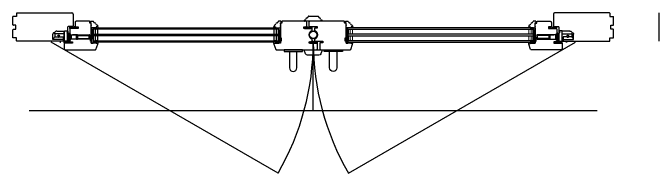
# Model space of a CAD drawing. Header units: millimetres. Extents: x 585 to 19233, y 2366 to 15159.
# Drawn here: x 9233 to 11008, y 8666 to 9106 of the extents above; entities that cross this region are included whole.
import ezdxf

# ---------------------------------------------------------------- set-up
doc = ezdxf.new("R2010")
doc.units = ezdxf.units.MM
doc.layers.add('AR windows', color=4, linetype='Continuous')

# ---------------------------------------------------------------- blocks, each defined once
blk = doc.blocks.new('vv')
at = {"color": 0, "linetype": 'Continuous'}
for p, q in [((-0.3, -0.105711), (-0.3, 0)), ((-0.3, 0), (8.500002, 0)), ((7.500002, 0), (7.500002, -0.131763)), ((8.500002, 0), (9.249992, -0.750002)), ((-31.683071, -8.860579), (-31.75, -9.675912)), ((-31.75, -23.508195), (-31.75, -9.675912)), ((-31.75, -15.146435), (-31.75, -14.999993)), ((-31.75, -15.146435), (-31.75, -14.999993)), ((-31.75, -15.499999), (-31.75, -15.146435)), ((-31.75, -15.499999), (-31.75, -15.146435)), ((-31.75, -16.584296), (-31.75, -15.499999)), ((-31.75, -23.799989), (-31.75, -16.584308)), ((-31.484088, -8.067071), (-31.683071, -8.860579)), ((-31.158369, -7.31662), (-31.484088, -8.067071)), ((-30.714646, -6.629344), (-31.158369, -7.31662)), ((-30.164777, -6.023615), (-30.714646, -6.629344)), ((-29.523501, -5.515664), (-30.164777, -6.023615)), ((-29.079548, -5.219691), (-29.523501, -5.515664)), ((-29.079548, -5.219691), (-27.834045, -4.389364)), ((-28.507853, -5.910298), (-29.079548, -5.219691)), ((-27.924822, -6.607107), (-28.507853, -5.910298)), ((-28.410887, -18.773152), (-27.254514, -17.397158)), ((-27.343365, -7.297568), (-27.924822, -6.607107)), ((-27.834045, -4.389364), (-26.684938, -3.623289)), ((-26.760806, -7.987219), (-27.343365, -7.297568)), ((-27.254514, -17.397158), (-26.760806, -16.81277)), ((-26.750002, -7.999996), (-26.760806, -7.987219)), ((-26.760806, -16.81277), (-26.750002, -16.799992)), ((-0.600006, -7.999996), (-26.750002, -7.999996)), ((-26.750002, -7.999996), (-26.750002, -16.799992)), ((-26.750002, -16.799992), (-17.986075, -16.799992)), ((-26.684938, -3.623289), (-25.652649, -2.935093)), ((-25.652649, -2.935093), (-24.75555, -2.337031)), ((-24.75555, -2.337031), (-24.009629, -1.839738)), ((-23.465464, -1.524496), (-24.009629, -1.839738)), ((-22.905252, -1.286816), (-23.465464, -1.524496)), ((-22.342398, -1.123914), (-22.905252, -1.286816)), ((-21.774567, -1.029068), (-22.342398, -1.123914)), ((-21.246923, -1.000012), (-21.774567, -1.029068)), ((-21.236119, -1), (-21.246923, -1.000012)), ((-21.236119, -1), (-20.03486, -1)), ((-20.053258, -1), (-19.09772, -1)), ((-20.03486, -1), (-19.22981, -1.029468)), ((-19.22981, -1.029468), (-18.303485, -1.095864)), ((-19.09772, -1), (-18.016354, -1)), ((-18.303485, -1.095864), (-17.334456, -1.161679)), ((-18.016354, -1), (-16.849795, -1)), ((-17.613387, -16.466667), (-17.986075, -16.799992)), ((-17.524245, -17.25246), (-17.986075, -16.799992)), ((-17.613387, -16.466667), (-17.297721, -16.763306)), ((-16.974739, -17.593015), (-17.524245, -17.25246)), ((-17.334456, -1.161679), (-16.29175, -1.203718)), ((-17.297721, -16.763306), (-16.771239, -17.081891)), ((-16.37182, -17.806157), (-16.974739, -17.593015)), ((-16.849795, -1), (-15.641887, -1)), ((-16.771239, -17.081891), (-16.190012, -17.260962)), ((-16.29175, -1.203718), (-15.261629, -1.204808)), ((-16.190012, -17.260962), (-15.750032, -17.299998)), ((-15.750032, -17.299998), (-15.310197, -17.260998)), ((-15.641887, -1), (-14.438048, -1)), ((-15.310197, -17.260998), (-14.728885, -17.081952)), ((-15.261629, -1.204808), (-14.21523, -1.164501)), ((-14.525397, -17.5931), (-15.127868, -17.806047)), ((-14.728885, -17.081952), (-14.202355, -16.763354)), ((-13.975794, -17.252435), (-14.525397, -17.5931)), ((-14.438048, -1), (-13.283528, -1)), ((-14.21523, -1.164501), (-13.258505, -1.100503)), ((-14.202355, -16.763354), (-13.886616, -16.466667)), ((-13.513928, -16.799992), (-13.975794, -17.252435)), ((-13.513928, -16.799992), (-13.886616, -16.466667)), ((-13.513928, -16.799992), (-3.299999, -16.799992)), ((-13.283528, -1), (-12.221723, -1)), ((-13.258505, -1.100503), (-12.343711, -1.034106)), ((-12.343711, -1.034106), (-11.465143, -1)), ((-12.221723, -1), (-11.29254, -1)), ((-11.465143, -1), (-0.600006, -1)), ((-11.465143, -1), (-10.632757, -1)), ((-11.29254, -1), (-10.53091, -1)), ((-10.632757, -1), (-10.012277, -1)), ((-10.53091, -1), (-9.965477, -1)), ((-10.012277, -1), (-9.629403, -1)), ((-9.965477, -1), (-9.617473, -1)), ((-9.629403, -1), (-9.500002, -1)), ((-9.617473, -1), (-9.500002, -1)), ((-3.299999, -16.799992), (-3.299999, -26.299994)), ((-0.600006, -1.10634), (-0.600006, -1)), ((-0.600006, -1.422152), (-0.600006, -1.10634)), ((-0.600006, -1.937818), (-0.600006, -1.422152)), ((-0.600006, -2.637679), (-0.600006, -1.937818)), ((-0.600006, -3.500477), (-0.600006, -2.637679)), ((-0.600006, -4.499992), (-0.600006, -3.500477)), ((-0.600006, -5.605848), (-0.600006, -4.499992)), ((-0.600006, -6.784458), (-0.600006, -5.605848)), ((-0.600006, -7.999996), (-0.600006, -6.784458)), ((-0.600006, -26.449996), (-0.600006, -7.999996)), ((-0.600006, -7.999996), (-0.38787, -7.999996)), ((-0.38787, -7.999996), (-0.3, -7.999996)), ((-0.3, -0.421341), (-0.3, -0.105711)), ((-0.3, -0.942264), (-0.3, -0.421341)), ((-0.3, -1.660885), (-0.3, -0.942264)), ((-0.3, -2.566728), (-0.3, -1.660885)), ((-0.3, -3.646592), (-0.3, -2.566728)), ((-0.3, -4.884719), (-0.3, -3.646592)), ((-0.3, -6.263051), (-0.3, -4.884719)), ((-0.3, -7.761506), (-0.3, -6.263051)), ((-0.3, -9.358223), (-0.3, -7.761506)), ((-0.3, -11.029923), (-0.3, -9.358223)), ((-0.3, -12.752214), (-0.3, -11.029923)), ((-0.3, -14.499999), (-0.3, -12.752214)), ((-0.3, -16.247773), (-0.3, -14.499999)), ((-0.3, -17.970076), (-0.3, -16.247773)), ((7.500002, -0.131763), (7.500002, -0.52469)), ((7.500002, -0.52469), (7.500002, -1.17161)), ((7.500002, -1.17161), (7.500002, -2.060776)), ((7.500002, -2.060776), (7.500002, -3.176042)), ((7.500002, -3.176042), (7.500002, -4.49711)), ((7.500002, -4.49711), (7.500002, -5.999997)), ((7.500511, -6.02261), (7.500002, -5.999997)), ((7.538614, -6.19267), (7.500511, -6.02261)), ((7.619992, -6.324953), (7.538614, -6.19267)), ((7.726781, -6.418746), (7.619992, -6.324953)), ((7.854971, -6.478505), (7.726781, -6.418746)), ((7.999996, -6.499991), (7.854971, -6.478505)), ((7.999996, -6.499991), (8.416673, -6.499991)), ((8.436936, -6.544041), (8.416673, -6.499991)), ((8.416673, -6.499991), (8.500002, -6.499991)), ((8.500002, -6.833219), (8.436936, -6.544041)), ((8.500002, -6.499991), (8.781307, -6.781309)), ((8.500002, -8.429718), (8.500002, -6.833219)), ((8.781307, -7.121477), (8.500002, -6.833219)), ((8.500002, -10.121185), (8.500002, -8.429718)), ((8.500002, -11.881179), (8.500002, -10.121185)), ((8.500002, -13.682147), (8.500002, -11.881179)), ((8.500002, -15.495917), (8.500002, -13.682147)), ((8.500002, -17.2941), (8.500002, -15.495917)), ((8.500002, -19.048571), (8.500002, -17.2941)), ((8.781307, -6.781309), (9.249992, -7.249994)), ((9.249992, -7.602383), (8.781307, -7.121477)), ((9.249992, -0.750002), (9.249992, -7.28685)), ((9.249992, -7.28685), (9.249992, -7.401729)), ((9.249992, -7.401729), (9.249992, -7.567416)), ((9.249992, -7.567416), (9.249992, -7.602383)), ((9.249992, -7.602383), (9.249992, -9.117806)), ((9.249992, -9.117806), (9.249992, -10.714971)), ((9.249992, -10.714971), (9.249992, -12.369606)), ((9.249992, -12.369606), (9.249992, -14.056591)), ((9.249992, -13.883346), (9.395102, -13.969932)), ((9.249992, -13.940683), (9.360523, -13.984939)), ((9.249992, -14.056591), (9.249992, -15.750323)), ((9.249992, -15.750323), (9.249992, -17.425063)), ((9.249992, -17.425063), (9.249992, -19.055378)), ((9.47814, -13.999994), (9.250004, -14.142705)), ((9.250016, -8.999996), (9.631025, -8.999996)), ((9.250016, -13.5), (9.631025, -13.5)), ((12.000163, -15.499999), (9.25021, -15.499999)), ((9.360523, -13.984939), (9.47814, -13.999994)), ((9.395102, -13.969932), (9.560051, -13.999994)), ((9.47814, -13.999994), (12.000054, -13.999994)), ((9.631025, -8.999996), (9.758573, -8.999996)), ((9.631025, -13.5), (9.758573, -13.5)), ((9.758573, -8.999996), (9.758573, -13.5)), ((11.999994, -12.999994), (11.799994, -12.999994)), ((11.799994, -12.999994), (11.799994, -13.115515)), ((11.799994, -13.115515), (11.799994, -13.455417)), ((11.799994, -13.455417), (11.799994, -14.000066)), ((11.999994, -7.087867), (11.999994, -6.999997)), ((11.999994, -6.999997), (14.499999, -6.999997)), ((11.999994, -7.299991), (11.999994, -7.087867)), ((14.499999, -7.299991), (11.999994, -7.299991)), ((11.999994, -26.699993), (11.999994, -7.299991)), ((13.499999, -6.999997), (13.646441, -6.999997)), ((13.499999, -6.999997), (13.646441, -6.999997)), ((13.646441, -6.999997), (13.999993, -6.999997)), ((13.646441, -6.999997), (13.999993, -6.999997)), ((13.999993, -6.999997), (14.353557, -6.999997)), ((13.999993, -6.999997), (14.353557, -6.999997)), ((14.353557, -6.999997), (14.499999, -6.999997)), ((14.353557, -6.999997), (14.499999, -6.999997)), ((14.499999, -6.999997), (14.499999, -7.087867)), ((14.499999, -7.087867), (14.499999, -7.299991)), ((14.499999, -26.699993), (14.499999, -7.299991)), ((16.499998, -10.149998), (14.499999, -10.149998)), ((16.499998, -10.149998), (17.800003, -10.149998)), ((16.499998, -10.237856), (16.499998, -10.149998)), ((16.499998, -10.449992), (16.499998, -10.237856)), ((16.499998, -10.449992), (16.499998, -23.549992)), ((17.800003, -10.449992), (16.499998, -10.449992)), ((17.578045, -10.149998), (17.499997, -10.149998)), ((17.800003, -10.149998), (17.578045, -10.149998)), ((17.800003, -10.149998), (17.800003, -10.499989)), ((17.800003, -10.149998), (17.800003, -10.237856)), ((17.800003, -10.237856), (17.800003, -10.449992)), ((17.800003, -10.449992), (17.800003, -23.549992)), ((18.000027, -10.899989), (18.566938, -10.899989)), ((18.299997, -10.999995), (22.499995, -10.999995)), ((18.299997, -10.999995), (18.299997, -11.102157)), ((18.299997, -11.102157), (18.299997, -11.405166)), ((18.299997, -11.405166), (18.299997, -11.898693)), ((18.299997, -11.898693), (18.299997, -12.565936)), ((18.299997, -12.565936), (18.299997, -13.384188)), ((18.299997, -13.384188), (18.299997, -14.325567)), ((18.299997, -14.325567), (18.299997, -15.358014)), ((18.299997, -15.358014), (18.299997, -16.44638)), ((18.299997, -16.44638), (18.299997, -17.553604)), ((18.299997, -17.553604), (18.299997, -18.64197)), ((18.566938, -10.899989), (19.365738, -10.899989)), ((19.365738, -10.899989), (20.351059, -10.899989)), ((20.351059, -10.899989), (21.46693, -10.899989)), ((21.46693, -10.899989), (22.649998, -10.899989)), ((33.065072, -10.999995), (22.499995, -10.999995)), ((22.649998, -10.899989), (33.088253, -10.899989)), ((22.649998, -10.899989), (22.649998, -10.999995)), ((32.999996, -11.126029), (33.00392, -11.071308)), ((32.999996, -11.474554), (32.999996, -11.126029)), ((32.999996, -11.126029), (33.574028, -11.237808)), ((32.999996, -12.03266), (32.999996, -11.474554)), ((32.999996, -12.779174), (32.999996, -12.03266)), ((32.999996, -13.685793), (32.999996, -12.779174)), ((32.999996, -14.718118), (32.999996, -13.685793)), ((32.999996, -15.837006), (32.999996, -14.718118)), ((32.999996, -16.999992), (32.999996, -15.837006)), ((32.999996, -18.16299), (32.999996, -16.999992)), ((33.00392, -11.071308), (33.015862, -11.031921)), ((33.015862, -11.031921), (33.036222, -11.007989)), ((33.036222, -11.007989), (33.065072, -10.999995)), ((33.065072, -10.999995), (33.569716, -11.085976)), ((33.447994, -10.942501), (33.088253, -10.899989)), ((33.088253, -10.899989), (33.37622, -10.899989)), ((33.37622, -10.899989), (33.85537, -10.899989)), ((33.918859, -11.142465), (33.447994, -10.942501)), ((33.569716, -11.085976), (34.01746, -11.334119)), ((33.574028, -11.237808), (34.060662, -11.556138)), ((33.85537, -10.899989), (34.510744, -10.899989)), ((34.291426, -11.47797), (33.918859, -11.142465)), ((34.01746, -11.334119), (34.357592, -11.716678)), ((34.060662, -11.556138), (34.385812, -12.032551)), ((34.531576, -11.911398), (34.291426, -11.47797)), ((34.357592, -11.716678), (34.550119, -12.188827)), ((34.385812, -12.032551), (34.500001, -12.59452)), ((34.505403, -12.542246), (34.500001, -12.59452)), ((34.500001, -12.59452), (34.500001, -12.915115)), ((34.500001, -12.915115), (34.500001, -13.446369)), ((34.500001, -13.446369), (34.500001, -14.160873)), ((34.500001, -14.160873), (34.500001, -15.021782)), ((34.500001, -15.021782), (34.500001, -15.984708)), ((34.500001, -15.984708), (34.500001, -16.999992)), ((34.500001, -16.999992), (34.500001, -18.015276)), ((34.521741, -12.510816), (34.505403, -12.542246)), ((34.510744, -10.899989), (35.321874, -10.899989)), ((34.548302, -12.500025), (34.521741, -12.510816)), ((34.61528, -12.399994), (34.531576, -11.911398)), ((34.584904, -12.508418), (34.548302, -12.500025)), ((34.550119, -12.188827), (34.584904, -12.508418)), ((34.584807, -12.9), (34.61528, -12.9)), ((34.584904, -12.508418), (34.584904, -12.9)), ((34.584904, -12.9), (34.922238, -12.9)), ((34.964229, -12.399994), (34.61528, -12.399994)), ((34.61528, -12.399994), (34.61528, -12.9)), ((34.964229, -12.9), (34.61528, -12.9)), ((34.922238, -12.9), (35.499371, -12.9)), ((35.530183, -12.399994), (34.964229, -12.399994)), ((35.530183, -12.9), (34.964229, -12.9)), ((35.321874, -10.899989), (63.506648, -10.899989)), ((35.690856, -11.014178), (35.321874, -10.899989)), ((35.499371, -12.9), (36.28606, -12.9)), ((36.28606, -12.399994), (35.530183, -12.399994)), ((36.28606, -12.9), (35.530183, -12.9)), ((36.003664, -11.33934), (35.690856, -11.014178)), ((36.212663, -11.825974), (36.003664, -11.33934)), ((36.28606, -12.399994), (36.212663, -11.825974)), ((36.28606, -12.399994), (36.28606, -12.9)), ((67.713937, -12.399994), (36.28606, -12.399994)), ((36.28606, -12.9), (36.28606, -21.499996)), ((36.28606, -12.9), (67.713937, -12.9)), ((36.28606, -12.9), (67.713937, -12.9)), ((58.999995, -10.899989), (59.222341, -10.899989)), ((59.222341, -10.899989), (59.849943, -10.899989)), ((59.999994, -10.899989), (60.222401, -10.899989)), ((60.222401, -10.899989), (60.850003, -10.899989)), ((63.506648, -10.899989), (63.666171, -10.900195)), ((63.666171, -10.900195), (63.81965, -10.900788)), ((63.81965, -10.900788), (63.966261, -10.901782)), ((63.966261, -10.901782), (64.105219, -10.903162)), ((64.105219, -10.903162), (64.195632, -10.903114)), ((64.195632, -10.903114), (64.360399, -10.901794)), ((64.360399, -10.901794), (64.502772, -10.900449)), ((64.502772, -10.900449), (64.578809, -10.899989)), ((64.578809, -10.899989), (66.749752, -10.899989)), ((64.581425, -10.899989), (64.893058, -10.899989)), ((64.893058, -10.899989), (64.999992, -10.899989)), ((66.749752, -10.899989), (67.424202, -10.899989)), ((67.118722, -11.014178), (66.749752, -10.899989)), ((67.431542, -11.33934), (67.118722, -11.014178)), ((67.424202, -10.899989), (67.852955, -10.899989)), ((67.640541, -11.825974), (67.431542, -11.33934)), ((67.713937, -12.399994), (67.640541, -11.825974)), ((67.713937, -12.9), (67.713937, -12.399994)), ((68.466774, -12.399994), (67.713937, -12.399994)), ((67.713937, -21.499996), (67.713937, -12.9)), ((67.713937, -12.9), (68.466774, -12.9)), ((68.466774, -12.9), (67.713937, -12.9)), ((67.852955, -10.899989), (67.999991, -10.899989)), ((69.031541, -12.399994), (68.466774, -12.399994)), ((68.466774, -12.9), (69.031541, -12.9)), ((69.031541, -12.9), (68.466774, -12.9)), ((69.381471, -12.399994), (69.031541, -12.399994)), ((69.031541, -12.9), (69.381471, -12.9)), ((69.381471, -12.9), (69.031541, -12.9)), ((69.499996, -12.399994), (69.381471, -12.399994)), ((69.381471, -12.9), (69.499996, -12.9)), ((69.499996, -12.9), (69.381471, -12.9)), ((69.499996, -12.399994), (69.499996, -12.9)), ((69.499996, -12.9), (69.499996, -21.499996)), ((-31.75, -23.508195), (-31.686305, -23.218375)), ((-31.75, -23.726665), (-31.75, -23.508195)), ((-31.75, -23.799989), (-31.75, -23.726665)), ((-19.350006, -23.799989), (-31.75, -23.799989)), ((-31.686305, -23.218375), (-31.509813, -22.844112)), ((-31.509813, -22.844112), (-31.24286, -22.404374)), ((-31.24286, -22.404374), (-30.903988, -21.911175)), ((-30.903988, -21.911175), (-30.254427, -21.044234)), ((-30.254427, -21.044234), (-29.510493, -20.108269)), ((-29.510493, -20.108269), (-28.410887, -18.773152)), ((-19.337664, -23.79816), (-19.350006, -23.799819)), ((-19.273521, -23.792867), (-19.337664, -23.79816)), ((-19.161779, -23.786097), (-19.273521, -23.792867)), ((-19.015203, -23.780513), (-19.161779, -23.786097)), ((-18.85, -23.778357), (-19.015203, -23.780513)), ((-12.650003, -23.778357), (-18.85, -23.778357)), ((-15.750032, -17.876913), (-16.37182, -17.806157)), ((-15.127868, -17.806047), (-15.750032, -17.876913)), ((-12.749997, -30.999997), (-10.749998, -30.999997)), ((-12.539896, -23.779314), (-12.650003, -23.778357)), ((-12.384515, -23.783953), (-12.539896, -23.779314)), ((-12.259245, -23.790626), (-12.384515, -23.783953)), ((-12.178121, -23.796682), (-12.259245, -23.790626)), ((-12.149997, -23.799819), (-12.178121, -23.796682)), ((-3.299999, -23.799989), (-12.149997, -23.799989)), ((-11.749998, -29.999998), (-11.749998, -31.999997)), ((-3.299999, -26.299994), (-1.050003, -26.299994)), ((-0.4891, -26.552122), (-0.600006, -26.449996)), ((-0.376667, -26.719675), (-0.4891, -26.552122)), ((-0.303731, -26.975352), (-0.376667, -26.719675)), ((-0.300012, -27.04537), (-0.303731, -26.975352)), ((-0.3, -27.049996), (-0.300012, -27.04537)), ((-0.3, -19.641764), (-0.3, -17.970076)), ((-0.3, -21.238481), (-0.3, -19.641764)), ((-0.3, -22.736936), (-0.3, -21.238481)), ((-0.3, -24.115267), (-0.3, -22.736936)), ((-0.3, -25.353394), (-0.3, -24.115267)), ((-0.3, -26.433258), (-0.3, -25.353394)), ((-0.3, -27.339102), (-0.3, -26.433258)), ((-0.3, -28.057735), (-0.3, -27.339102)), ((-0.3, -28.578646), (-0.3, -28.057735)), ((-0.3, -28.894276), (-0.3, -28.578646)), ((-0.3, -28.999998), (-0.3, -28.894276)), ((8.500002, -28.999998), (-0.3, -28.999998)), ((8.500002, -20.731862), (8.500002, -19.048571)), ((8.500002, -22.31763), (8.500002, -20.731862)), ((8.500002, -23.781082), (8.500002, -22.31763)), ((8.500002, -25.099304), (8.500002, -23.781082)), ((8.500002, -26.25168), (8.500002, -25.099304)), ((8.500002, -27.220165), (8.500002, -26.25168)), ((8.500002, -27.989619), (8.500002, -27.220165)), ((8.500002, -28.547991), (8.500002, -27.989619)), ((8.500002, -28.999998), (9.249992, -28.249996)), ((8.500002, -28.886548), (8.500002, -28.547991)), ((8.500002, -28.999998), (8.500002, -28.886548)), ((9.277813, -20.952779), (9.249265, -20.943017)), ((9.500001, -26), (9.24998, -26)), ((9.249992, -19.055378), (9.249992, -20.616511)), ((9.249992, -20.616511), (9.249992, -22.084759)), ((9.310199, -21.220325), (9.249992, -21.169226)), ((9.249992, -22.084759), (9.249992, -23.437826)), ((9.249992, -23.437826), (9.249992, -24.655157)), ((9.249992, -24.655157), (9.249992, -25.718258)), ((9.249992, -24.904633), (9.328561, -24.904984)), ((9.249992, -25.718258), (9.249992, -26.611009)), ((9.249992, -26.611009), (9.249992, -27.31982)), ((9.249992, -27.31982), (9.249992, -27.833948)), ((9.249992, -27.833948), (9.249992, -28.145593)), ((9.249992, -28.145593), (9.249992, -28.249996)), ((9.250004, -18.499997), (12.000103, -18.499997)), ((10.259197, -19.999991), (9.250004, -19.999991)), ((12.00003, -19.999991), (9.25015, -19.999991)), ((9.362679, -20.976808), (9.277813, -20.952779)), ((9.320809, -23.213203), (9.310199, -21.220325)), ((9.455878, -21.333921), (9.310199, -21.220325)), ((9.328561, -24.904984), (9.320809, -23.213203)), ((9.328561, -24.904984), (9.331358, -24.910737)), ((9.328561, -24.904984), (9.333987, -24.907976)), ((9.331358, -24.910737), (9.331697, -24.911428)), ((9.331697, -24.911428), (9.33458, -24.917362)), ((9.333987, -24.907976), (9.334641, -24.908339)), ((9.33458, -24.917362), (9.339558, -24.927694)), ((9.334641, -24.908339), (9.340163, -24.911391)), ((9.339558, -24.927694), (9.348617, -24.946673)), ((9.340163, -24.911391), (9.349841, -24.916757)), ((9.348617, -24.946673), (9.364932, -24.981651)), ((9.349841, -24.916757), (9.367512, -24.92664)), ((9.44929, -20.991064), (9.362679, -20.976808)), ((9.364932, -24.981651), (9.394024, -25.04657)), ((9.367512, -24.92664), (9.399741, -24.944916)), ((9.394024, -25.04657), (9.397149, -25.05374)), ((9.397149, -25.05374), (9.450295, -25.183722)), ((9.399741, -24.944916), (9.458301, -24.979035)), ((9.417727, -21.026224), (9.408219, -21.059313)), ((9.408219, -21.059313), (9.412313, -21.082446)), ((9.412313, -21.082446), (9.433581, -21.138124)), ((9.484862, -20.999675), (9.417727, -21.026224)), ((9.433581, -21.138124), (9.479811, -21.227798)), ((9.48227, -20.993135), (9.44929, -20.991064)), ((9.450295, -25.183722), (9.539679, -25.457845)), ((9.602442, -21.438214), (9.455878, -21.333921)), ((9.458301, -24.979035), (9.463787, -24.982305)), ((9.463787, -24.982305), (9.57496, -25.050906)), ((9.479811, -21.227798), (9.488204, -21.242853)), ((9.515456, -20.993474), (9.48227, -20.993135)), ((9.515201, -21.000438), (9.484862, -20.999675)), ((9.488204, -21.242853), (9.558028, -21.362395)), ((9.500001, -26), (9.557253, -25.938073)), ((9.527289, -21.000741), (9.515201, -21.000438)), ((9.539679, -25.457845), (9.587096, -25.736886)), ((9.557253, -25.938073), (9.568432, -25.910228)), ((9.558028, -21.362395), (9.606111, -21.440721)), ((9.587096, -25.736886), (9.568432, -25.910228)), ((9.568432, -25.910228), (9.876965, -25.756943)), ((9.57496, -25.050906), (9.785691, -25.199043)), ((9.606111, -21.440721), (9.602442, -21.438214)), ((9.607468, -21.440794), (9.606111, -21.440721)), ((9.834804, -21.458901), (9.607468, -21.440794)), ((9.785691, -25.199043), (9.950821, -25.353782)), ((9.969728, -21.481732), (9.834804, -21.458901)), ((9.876965, -25.756943), (9.999995, -25.455108)), ((9.950821, -25.353782), (9.999995, -25.455108)), ((9.999995, -21.499996), (9.969728, -21.481732)), ((9.999995, -21.499996), (9.999995, -23.331764)), ((9.999995, -23.331764), (9.999995, -25.455108)), ((9.999995, -25.455108), (9.999995, -25.469037)), ((9.999995, -25.469037), (9.999995, -25.499994)), ((11.083444, -19.999991), (10.259197, -19.999991)), ((11.675098, -19.999991), (11.083444, -19.999991)), ((11.999994, -19.999991), (11.675098, -19.999991)), ((11.799994, -19.999918), (11.799994, -20.544567)), ((11.799994, -20.544567), (11.799994, -20.884469)), ((11.799994, -20.884469), (11.799994, -20.99999)), ((11.799994, -20.99999), (11.999994, -20.99999)), ((11.999994, -26.699993), (14.499999, -26.699993)), ((11.999994, -26.912129), (11.999994, -26.699993)), ((11.999994, -26.999999), (11.999994, -26.912129)), ((14.499999, -26.999999), (11.999994, -26.999999)), ((16.499998, -23.849998), (14.499999, -23.849998)), ((14.499999, -26.699993), (14.499999, -26.912129)), ((14.499999, -26.912129), (14.499999, -26.999999)), ((16.499998, -23.549992), (17.800003, -23.549992)), ((16.499998, -23.762128), (16.499998, -23.549992)), ((16.499998, -23.849998), (16.499998, -23.762128)), ((17.800003, -23.849998), (16.499998, -23.849998)), ((17.800003, -23.549992), (17.800003, -23.762128)), ((17.800003, -23.762128), (17.800003, -23.849998)), ((18.299997, -18.64197), (18.299997, -19.674429)), ((18.299997, -19.674429), (18.299997, -20.615808)), ((18.299997, -20.615808), (18.299997, -21.434048)), ((18.299997, -21.434048), (18.299997, -22.101292)), ((18.299997, -22.101292), (18.299997, -22.59483)), ((18.299997, -22.59483), (18.299997, -22.897827)), ((18.299997, -22.897827), (18.299997, -22.999989)), ((33.065072, -22.999989), (18.299997, -22.999989)), ((32.999996, -19.281866), (32.999996, -18.16299)), ((32.999996, -20.314191), (32.999996, -19.281866)), ((32.999996, -21.22081), (32.999996, -20.314191)), ((32.999996, -21.967337), (32.999996, -21.22081)), ((32.999996, -22.525442), (32.999996, -21.967337)), ((32.999996, -22.873955), (32.999996, -22.525442)), ((32.999996, -22.873955), (33.574028, -22.762177)), ((33.004053, -22.929475), (32.999996, -22.873955)), ((33.016298, -22.968911), (33.004053, -22.929475)), ((33.036633, -22.992262), (33.016298, -22.968911)), ((33.065072, -22.999989), (33.036633, -22.992262)), ((33.065072, -22.999989), (33.633351, -22.885812)), ((33.338989, -22.999989), (33.065072, -22.999989)), ((33.818126, -22.999989), (33.338989, -22.999989)), ((33.574028, -22.762177), (34.060662, -22.443846)), ((33.633351, -22.885812), (34.115116, -22.560651)), ((34.486509, -22.999989), (33.818126, -22.999989)), ((34.060662, -22.443846), (34.385812, -21.967433)), ((34.115116, -22.560651), (34.43702, -22.074016)), ((34.385812, -21.967433), (34.500001, -21.405464)), ((34.43702, -22.074016), (34.550058, -21.499996)), ((35.321874, -22.999989), (34.486509, -22.999989)), ((34.500001, -18.015276), (34.500001, -18.978202)), ((34.500001, -18.978202), (34.500001, -19.839123)), ((34.500001, -19.839123), (34.500001, -20.553627)), ((34.500001, -20.553627), (34.500001, -21.084869)), ((34.500001, -21.084869), (34.500001, -21.405464)), ((34.500001, -21.405464), (34.512028, -21.475712)), ((34.512028, -21.475712), (34.550058, -21.499996)), ((34.550058, -21.499996), (34.866585, -21.499996)), ((34.866585, -21.499996), (35.456871, -21.499996)), ((35.321874, -22.999989), (35.690856, -22.885812)), ((66.749752, -22.999989), (35.321874, -22.999989)), ((35.456871, -21.499996), (36.28606, -21.499996)), ((35.690856, -22.885812), (36.003664, -22.560651)), ((36.003664, -22.560651), (36.212663, -22.074016)), ((36.212663, -22.074016), (36.28606, -21.499996)), ((36.28606, -21.499996), (67.713937, -21.499996)), ((66.749752, -22.999989), (67.118722, -22.885812)), ((67.424202, -22.999989), (66.749752, -22.999989)), ((67.118722, -22.885812), (67.431542, -22.560651)), ((67.852955, -22.999989), (67.424202, -22.999989)), ((67.431542, -22.560651), (67.640541, -22.074016)), ((67.640541, -22.074016), (67.713937, -21.499996)), ((67.713937, -21.499996), (68.466774, -21.499996)), ((67.999991, -22.999989), (67.852955, -22.999989)), ((68.466774, -21.499996), (69.031541, -21.499996)), ((69.031541, -21.499996), (69.381471, -21.499996)), ((69.381471, -21.499996), (69.499996, -21.499996))]:
    blk.add_line(p, q, dxfattribs=at)
for centre, radius, start, end in [((-15.749996, -14.799993), 3, 318.189686001, 221.810313999), ((-15.749996, -14.799993), 2.5, 318.189682, 221.810318), ((-11.749998, -30.999997), 18.9, 100.118145002, 107.617740001), ((-0.600006, -0.699994), 0.3, 270, 0), ((10.258579, -13.5), 0.5, 180, 270), ((18.299997, -10.499989), 0.5, 180, 270), ((67.999991, -12.399994), 1.5, 0, 90), ((-1.050003, -27.049996), 0.75, 53.130101005, 90), ((-1.050003, -27.049996), 0.75, 47.483437995, 53.129531001), ((9.500001, -25.499994), 0.5, 270, 0), ((9.500001, -21.499996), 0.5, 0, 86.870774), ((18.299997, -23.499995), 0.5, 90, 180), ((67.999991, -21.499996), 1.5, 270, 0)]:
    blk.add_arc(centre, radius, start, end, dxfattribs=at)
blk = doc.blocks.new('DE1700(1500)x78 Doleta Exclusive')
at = {"color": 3}
for p, q in [((-815, 77), (-815, 68)), ((-814, 78), (-663, 78)), ((-660, 75), (-660, 42)), ((660, 75), (660, 42)), ((814, 78), (663, 78)), ((815, 77), (815, 68)), ((-815, 68), (-825, 68)), ((-825, 45.5), (-825, 68)), ((-612, 50.5), (-612, 54)), ((-611, 55), (-604.5, 55)), ((-603.5, 54), (-603.5, 54)), ((-96.5, 54), (-96.5, 54)), ((-89, 55), (-95.5, 55)), ((-88, 50.5), (-88, 54)), ((-25, 56.3), (-24.6, 57.2)), ((24.2, 55), (-24.3, 55)), ((-14.2, 68.2), (-14.2, 67.2)), ((-13.2, 69.2), (13.2, 69.2)), ((14.2, 68.2), (14.2, 67.2)), ((24.6, 57.2), (24.9, 56.3)), ((24.9, 56.3), (24.6, 57.2)), ((88, 50.5), (88, 54)), ((89, 55), (95.5, 55)), ((96.5, 54), (96.5, 54)), ((603.5, 54), (603.5, 54)), ((611, 55), (604.5, 55)), ((612, 50.5), (612, 54)), ((815, 68), (825, 68)), ((825, 45.5), (825, 68)), ((-817, 44), (-823.5, 44)), ((-817, 33), (-817, 44)), ((-675, 39), (-675, 3)), ((-661.5, 40.5), (-673.5, 40.5)), ((-610, 50.5), (-612, 50.5)), ((-610, 48), (-610, 50.5)), ((-609.9, 47.9), (-610, 48)), ((-610, 37.5), (-610, 41)), ((-596.2, 37.5), (-610, 37.5)), ((-592.9, 40.4), (-596.2, 39.5)), ((-596.2, 39.5), (-596.2, 37.5)), ((-596.2, 37.5), (-596.2, 37.5)), ((-593.1, 44), (-592.3, 41.7)), ((-106.9, 44), (-107.7, 41.7)), ((-107.1, 40.4), (-103.8, 39.5)), ((-103.8, 39.5), (-103.8, 37.5)), ((-103.8, 37.5), (-90, 37.5)), ((-103.8, 37.5), (-103.8, 37.5)), ((-90.1, 47.9), (-90, 48)), ((-90, 48), (-90, 50.5)), ((-90, 50.5), (-88, 50.5)), ((-90, 37.5), (-90, 41)), ((90, 50.5), (88, 50.5)), ((90, 48), (90, 50.5)), ((90.1, 47.9), (90, 48)), ((90, 37.5), (90, 41)), ((103.8, 37.5), (90, 37.5)), ((107.1, 40.4), (103.8, 39.5)), ((103.8, 39.5), (103.8, 37.5)), ((103.8, 37.5), (103.8, 37.5)), ((106.9, 44), (107.7, 41.7)), ((593.1, 44), (592.3, 41.7)), ((592.9, 40.4), (596.2, 39.5)), ((596.2, 39.5), (596.2, 37.5)), ((596.2, 37.5), (596.2, 37.5)), ((596.2, 37.5), (610, 37.5)), ((609.9, 47.9), (610, 48)), ((610, 48), (610, 50.5)), ((610, 50.5), (612, 50.5)), ((610, 37.5), (610, 41)), ((661.5, 40.5), (673.5, 40.5)), ((675, 39), (675, 3)), ((817, 33), (817, 44)), ((817, 44), (823.5, 44)), ((-825, 10), (-825, 31.5)), ((-823.5, 33), (-817, 33)), ((823.5, 33), (817, 33)), ((825, 10), (825, 31.5)), ((-815, 10), (-825, 10)), ((-815, 1), (-815, 10)), ((815, 1), (815, 10)), ((815, 10), (825, 10)), ((-678, 0), (-814, 0)), ((678, 0), (814, 0))]:
    blk.add_line(p, q, dxfattribs=at)
at = {"color": 8}
for p, q in [((-610, -5), (-605, 37.5)), ((-610, 37.5), (-605, -5)), ((-90, -5), (-95, 37.5)), ((-90, 37.5), (-95, -5)), ((90, -5), (95, 37.5)), ((90, 37.5), (95, -5)), ((610, -5), (605, 37.5)), ((610, 37.5), (605, -5))]:
    blk.add_line(p, q, dxfattribs=at)
at = {"color": 4}
for p, q in [((-605, 37.5), (-95, 37.5)), ((605, 37.5), (95, 37.5)), ((-95, 33.5), (-605, 33.5)), ((-605, 19.5), (-95, 19.5)), ((95, 33.5), (605, 33.5)), ((605, 19.5), (95, 19.5)), ((-95, 15.5), (-605, 15.5)), ((-605, 1.5), (-95, 1.5)), ((95, 15.5), (605, 15.5)), ((605, 1.5), (95, 1.5)), ((-95, -2.5), (-605, -2.5)), ((95, -2.5), (605, -2.5))]:
    blk.add_line(p, q, dxfattribs=at)
at = {"color": 8, "lineweight": 0}
for p, q in [((-592.1, -8.1), (-590, -2.5)), ((-107.9, -8.1), (-110, -2.5)), ((107.9, -8.1), (110, -2.5)), ((592.1, -8.1), (590, -2.5))]:
    blk.add_line(p, q, dxfattribs=at)
at = {"color": 3}
for points in [[(-632, -23), (-598.2, -23, 0.315299), (-597.2, -22.3), (-592.1, -8.1, 0.440011), (-592.7, -6.8), (-595.7, -6), (-595.7, -5), (-610, -5), (-610, 0), (-612, 0), (-612, 10), (-610, 10), (-610, 49, 0.414214), (-611, 50), (-613, 50, -0.414214), (-614, 51), (-614, 54, 0.414214), (-615, 55), (-619.6, 55), (-651, 55, 0.414214), (-654, 52), (-654, 40.5, 0.414214), (-653, 39.5), (-646, 39.5), (-646, 35.5), (-654, 35.5), (-666, 35.5, 0.414214), (-669, 32.5), (-669, 0, 0.414214), (-668, -1), (-661, -1), (-661, -5), (-683, -5, 0.414214), (-684, -6), (-684, -20, 0.414214), (-681, -23)], [(632, -23), (598.2, -23, -0.315299), (597.2, -22.3), (592.1, -8.1, -0.440011), (592.7, -6.8), (595.7, -6), (595.7, -5), (610, -5), (610, 0), (612, 0), (612, 10), (610, 10), (610, 49, -0.414214), (611, 50), (613, 50, 0.414214), (614, 51), (614, 54, -0.414214), (615, 55), (619.6, 55), (651, 55, -0.414214), (654, 52), (654, 40.5, -0.414214), (653, 39.5), (646, 39.5), (646, 35.5), (654, 35.5), (666, 35.5, -0.414214), (669, 32.5), (669, 0, -0.414214), (668, -1), (661, -1), (661, -5), (683, -5, -0.414214), (684, -6), (684, -20, -0.414214), (681, -23)], [(-24.2, -23), (24.1, -23), (24.8, -23.9), (21.1, -34.1, -0.315299), (15.5, -38), (-15.5, -38, -0.315299), (-21.2, -34.1), (-24.8, -23.9)]]:
    blk.add_lwpolyline(points, format="xyb", close=True, dxfattribs=at)
for points in [[(-3, 29.6), (-3, 32.5, 0.414214), (-6, 35.5), (-18, 35.5), (-26, 35.5), (-26, 39.5), (-19, 39.5, 0.414214), (-18, 40.5), (-18, 52, 0.414214), (-21, 55), (-27.4, 55), (-85, 55, 0.414214), (-86, 54), (-86, 51, -0.414214), (-87, 50), (-89, 50, 0.414214), (-90, 49), (-90, 10), (-88, 10), (-88, 0), (-90, 0), (-90, -5), (-104.3, -5), (-104.3, -6), (-107.3, -6.8, 0.440011), (-107.9, -8.1), (-102.8, -22.3, 0.315299), (-101.8, -23), (-28, -23), (9, -23, 0.414214), (12, -20), (12, -6, 0.414214), (11, -5), (-11, -5), (-11, -1), (-4, -1, 0.414214), (-3, 0), (-3, 6.4)], [(3, 6.4), (3, 5), (3, 1, 0.414214), (4, 0), (18, 0), (26, 0), (26, -4), (19, -4, 0.414214), (18, -5), (18, -20, 0.414214), (21, -23), (66.5, -23), (82.3, -23), (101.8, -23, 0.315299), (102.8, -22.3), (107.9, -8.1, 0.440011), (107.3, -6.8), (104.3, -6), (104.3, -5), (90, -5), (90, 0), (88, 0), (88, 10), (90, 10), (90, 49, 0.414214), (89, 50), (87, 50, -0.414214), (86, 51), (86, 54, 0.414214), (85, 55), (79, 55), (-9, 55, 0.414214), (-12, 52), (-12, 41.5, 0.414214), (-11, 40.5), (3, 40.5), (11, 40.5), (11, 36.5), (4, 36.5, 0.414214), (3, 35.5), (3, 31), (3, 29.6)]]:
    blk.add_lwpolyline(points, format="xyb", dxfattribs=at)
at = {"color": 8}
for points in [[(-655.4, 41.1, -0.42745), (-654.4, 41.9), (-654.2, 41.9, -0.370205), (-654, 41.7), (-654, 38.3, 0.3809), (-653.5, 37.7), (-651.4, 37.4, 0.786114), (-651.3, 38), (-652.5, 38.6, -0.476814), (-652.6, 39.1), (-652.3, 39.4, -0.317369), (-652.1, 39.5), (-652, 39.4, -0.088693), (-650.4, 38.6), (-649.5, 37.8, 0.176319), (-648.8, 37.5), (-648.2, 37.5, 0.778088), (-648.1, 38.1), (-649.3, 38.7, -0.50153), (-649.3, 39.2), (-649.1, 39.4, -0.2915), (-648.9, 39.5), (-648.1, 39.2), (-647.5, 38.7, -0.21891), (-647.1, 37.9), (-647.1, 37, -0.417332), (-648.6, 35.5), (-654, 35.5), (-667.8, 35.3), (-667.8, 35.3), (-668, 35.3), (-668.1, 35.4), (-668.3, 35.4), (-668.4, 35.5), (-668.5, 35.7), (-668.6, 35.8), (-668.7, 36), (-668.8, 36.2), (-668.8, 36.4), (-668.9, 36.6), (-668.9, 36.8), (-669, 37), (-669, 37.3), (-669, 37.5), (-669, 38.8, -0.440416), (-667.5, 40.1), (-659.5, 40.1, -0.503376), (-659, 39.8), (-659, 39.5, -0.39561), (-659.2, 39.2), (-665.7, 38.9, 0.40435), (-666.2, 38.4), (-666.2, 38.2, 0.426635), (-665.7, 37.7), (-657.5, 38.1, 0.341974), (-655.7, 39.7), (-655.4, 41.1)], [(-16.6, 41.1, 0.42745), (-17.6, 41.9), (-17.8, 41.9, 0.370205), (-18, 41.7), (-18, 38.3, -0.3809), (-18.5, 37.7), (-20.6, 37.4, -0.786114), (-20.7, 38), (-19.5, 38.6, 0.476814), (-19.4, 39.1), (-19.7, 39.4, 0.317369), (-19.9, 39.5), (-20, 39.4, 0.088693), (-21.6, 38.6), (-22.5, 37.8, -0.176319), (-23.2, 37.5), (-23.8, 37.5, -0.778088), (-23.9, 38.1), (-22.7, 38.7, 0.50153), (-22.7, 39.2), (-22.9, 39.4, 0.2915), (-23.1, 39.5), (-23.9, 39.2), (-24.5, 38.7, 0.21891), (-24.9, 37.9), (-24.9, 37, 0.417332), (-23.4, 35.5), (-18, 35.5), (-4.2, 35.3), (-4.2, 35.3), (-4, 35.3), (-3.9, 35.4), (-3.7, 35.4), (-3.6, 35.5), (-3.5, 35.7), (-3.4, 35.8), (-3.3, 36), (-3.2, 36.2), (-3.2, 36.4), (-3.1, 36.6), (-3.1, 36.8), (-3, 37), (-3, 37.3), (-3, 37.5), (-3, 38.8, 0.440416), (-4.5, 40.1), (-12.5, 40.1, 0.503376), (-13, 39.8), (-13, 39.5, 0.39561), (-12.8, 39.2), (-6.3, 38.9, -0.40435), (-5.8, 38.4), (-5.8, 38.2, -0.426635), (-6.3, 37.7), (-14.5, 38.1, -0.341974), (-16.3, 39.7), (-16.6, 41.1)], [(655.4, 41.1, 0.42745), (654.4, 41.9), (654.2, 41.9, 0.370205), (654, 41.7), (654, 38.3, -0.3809), (653.5, 37.7), (651.4, 37.4, -0.786114), (651.3, 38), (652.5, 38.6, 0.476814), (652.6, 39.1), (652.3, 39.4, 0.317369), (652.1, 39.5), (652, 39.4, 0.088693), (650.4, 38.6), (649.5, 37.8, -0.176319), (648.8, 37.5), (648.2, 37.5, -0.778088), (648.1, 38.1), (649.3, 38.7, 0.50153), (649.3, 39.2), (649.1, 39.4, 0.2915), (648.9, 39.5), (648.1, 39.2), (647.5, 38.7, 0.21891), (647.1, 37.9), (647.1, 37, 0.417332), (648.6, 35.5), (654, 35.5), (667.8, 35.3), (667.8, 35.3), (668, 35.3), (668.1, 35.4), (668.3, 35.4), (668.4, 35.5), (668.5, 35.7), (668.6, 35.8), (668.7, 36), (668.8, 36.2), (668.8, 36.4), (668.9, 36.6), (668.9, 36.8), (669, 37), (669, 37.3), (669, 37.5), (669, 38.8, 0.440416), (667.5, 40.1), (659.5, 40.1, 0.503376), (659, 39.8), (659, 39.5, 0.39561), (659.2, 39.2), (665.7, 38.9, -0.40435), (666.2, 38.4), (666.2, 38.2, -0.426635), (665.7, 37.7), (657.5, 38.1, -0.341974), (655.7, 39.7), (655.4, 41.1)], [(-670.4, 0.6, -0.42745), (-669.4, 1.4), (-669.2, 1.4, -0.370205), (-669, 1.2), (-669, -2.2, 0.3809), (-668.5, -2.8), (-666.4, -3.1, 0.786114), (-666.3, -2.5), (-667.5, -1.9, -0.476814), (-667.6, -1.4), (-667.3, -1.1, -0.317369), (-667.1, -1), (-667, -1.1, -0.088693), (-665.4, -1.9), (-664.5, -2.7, 0.176319), (-663.8, -3), (-663.2, -3, 0.778088), (-663.1, -2.4), (-664.3, -1.8, -0.50153), (-664.3, -1.3), (-664.1, -1.1, -0.2915), (-663.9, -1), (-663.1, -1.3), (-662.5, -1.8, -0.21891), (-662.1, -2.6), (-662.1, -3.5, -0.417332), (-663.6, -5), (-669, -5), (-682.8, -5.2), (-682.8, -5.2), (-683, -5.2), (-683.1, -5.1), (-683.3, -5.1), (-683.4, -5), (-683.5, -4.8), (-683.6, -4.7), (-683.7, -4.5), (-683.8, -4.3), (-683.8, -4.1), (-683.9, -3.9), (-683.9, -3.7), (-684, -3.5), (-684, -3.2), (-684, -3), (-684, -1.7, -0.440416), (-682.5, -0.4), (-674.5, -0.4, -0.503376), (-674, -0.7), (-674, -1, -0.39561), (-674.2, -1.3), (-680.7, -1.6, 0.40435), (-681.2, -2.1), (-681.2, -2.3, 0.426635), (-680.7, -2.8), (-672.5, -2.4, 0.341974), (-670.7, -0.8), (-670.4, 0.6)], [(-1.6, 0.6, 0.42745), (-2.6, 1.4), (-2.8, 1.4, 0.370205), (-3, 1.2), (-3, -2.2, -0.3809), (-3.5, -2.8), (-5.6, -3.1, -0.786114), (-5.7, -2.5), (-4.5, -1.9, 0.476814), (-4.4, -1.4), (-4.7, -1.1, 0.317369), (-4.9, -1), (-5, -1.1, 0.088693), (-6.6, -1.9), (-7.5, -2.7, -0.176319), (-8.2, -3), (-8.8, -3, -0.778088), (-8.9, -2.4), (-7.7, -1.8, 0.50153), (-7.7, -1.3), (-7.9, -1.1, 0.2915), (-8.1, -1), (-8.9, -1.3), (-9.5, -1.8, 0.21891), (-9.9, -2.6), (-9.9, -3.5, 0.417332), (-8.4, -5), (-3, -5), (10.8, -5.2), (10.8, -5.2), (11, -5.2), (11.1, -5.1), (11.3, -5.1), (11.4, -5), (11.5, -4.8), (11.6, -4.7), (11.7, -4.5), (11.8, -4.3), (11.8, -4.1), (11.9, -3.9), (11.9, -3.7), (12, -3.5), (12, -3.2), (12, -3), (12, -1.7, 0.440416), (10.5, -0.4), (2.5, -0.4, 0.503376), (2, -0.7), (2, -1, 0.39561), (2.2, -1.3), (8.7, -1.6, -0.40435), (9.2, -2.1), (9.2, -2.3, -0.426635), (8.7, -2.8), (0.5, -2.4, -0.341974), (-1.3, -0.8), (-1.6, 0.6)], [(670.4, 0.6, 0.42745), (669.4, 1.4), (669.2, 1.4, 0.370205), (669, 1.2), (669, -2.2, -0.3809), (668.5, -2.8), (666.4, -3.1, -0.786114), (666.3, -2.5), (667.5, -1.9, 0.476814), (667.6, -1.4), (667.3, -1.1, 0.317369), (667.1, -1), (667, -1.1, 0.088693), (665.4, -1.9), (664.5, -2.7, -0.176319), (663.8, -3), (663.2, -3, -0.778088), (663.1, -2.4), (664.3, -1.8, 0.50153), (664.3, -1.3), (664.1, -1.1, 0.2915), (663.9, -1), (663.1, -1.3), (662.5, -1.8, 0.21891), (662.1, -2.6), (662.1, -3.5, 0.417332), (663.6, -5), (669, -5), (682.8, -5.2), (682.8, -5.2), (683, -5.2), (683.1, -5.1), (683.3, -5.1), (683.4, -5), (683.5, -4.8), (683.6, -4.7), (683.7, -4.5), (683.8, -4.3), (683.8, -4.1), (683.9, -3.9), (683.9, -3.7), (684, -3.5), (684, -3.2), (684, -3), (684, -1.7, 0.440416), (682.5, -0.4), (674.5, -0.4, 0.503376), (674, -0.7), (674, -1, 0.39561), (674.2, -1.3), (680.7, -1.6, -0.40435), (681.2, -2.1), (681.2, -2.3, -0.426635), (680.7, -2.8), (672.5, -2.4, -0.341974), (670.7, -0.8), (670.4, 0.6)], [(-65, -28), (-65, -73, 1), (-45, -73), (-45, -28)], [(65, -28), (65, -73, -1), (45, -73), (45, -28)]]:
    blk.add_lwpolyline(points, format="xyb", dxfattribs=at)
for points in [[(-610, -5), (-605, -5), (-605, 37.5), (-610, 37.5)], [(-90, -5), (-95, -5), (-95, 37.5), (-90, 37.5)], [(90, -5), (95, -5), (95, 37.5), (90, 37.5)], [(610, -5), (605, -5), (605, 37.5), (610, 37.5)], [(-605, -2.5), (-595.7, -2.5), (-595.7, -5), (-605, -5)], [(-95, -2.5), (-104.3, -2.5), (-104.3, -5), (-95, -5)], [(95, -2.5), (104.3, -2.5), (104.3, -5), (95, -5)], [(605, -2.5), (595.7, -2.5), (595.7, -5), (605, -5)]]:
    blk.add_lwpolyline(points, close=True, dxfattribs=at)
at = {"color": 4}
for points in [[(-605, 33.5), (-605, 37.5)], [(-95, 33.5), (-95, 37.5)], [(95, 33.5), (95, 37.5)], [(605, 33.5), (605, 37.5)], [(-605, 19.5), (-605, 15.5)], [(-95, 19.5), (-95, 15.5)], [(95, 19.5), (95, 15.5)], [(605, 19.5), (605, 15.5)], [(-605, 1.5), (-605, -2.5)], [(-95, 1.5), (-95, -2.5)], [(95, 1.5), (95, -2.5)], [(605, 1.5), (605, -2.5)]]:
    blk.add_lwpolyline(points, dxfattribs=at)
at = {"color": 8, "lineweight": 0}
for points in [[(-596.2, 37.5), (-596.2, 39.5), (-592.9, 40.4, 0.440011), (-592.3, 41.7), (-589.9, 37.5)], [(-103.8, 37.5), (-103.8, 39.5), (-107.1, 40.4, -0.440011), (-107.7, 41.7), (-110.1, 37.5)], [(103.8, 37.5), (103.8, 39.5), (107.1, 40.4, 0.440011), (107.7, 41.7), (110.1, 37.5)], [(596.2, 37.5), (596.2, 39.5), (592.9, 40.4, -0.440011), (592.3, 41.7), (589.9, 37.5)], [(-604, 33.5, -0.101854), (-604, 19.5), (-597, 19.5), (-599, 21.5), (-599, 31.5), (-597, 33.5)], [(-96, 33.5, 0.101854), (-96, 19.5), (-103, 19.5), (-101, 21.5), (-101, 31.5), (-103, 33.5)], [(96, 33.5, -0.101854), (96, 19.5), (103, 19.5), (101, 21.5), (101, 31.5), (103, 33.5)], [(604, 33.5, 0.101854), (604, 19.5), (597, 19.5), (599, 21.5), (599, 31.5), (597, 33.5)], [(-604, 15.5, -0.101854), (-604, 1.5), (-597, 1.5), (-599, 3.5), (-599, 13.5), (-597, 15.5)], [(-96, 15.5, 0.101854), (-96, 1.5), (-103, 1.5), (-101, 3.5), (-101, 13.5), (-103, 15.5)], [(96, 15.5, -0.101854), (96, 1.5), (103, 1.5), (101, 3.5), (101, 13.5), (103, 15.5)], [(604, 15.5, 0.101854), (604, 1.5), (597, 1.5), (599, 3.5), (599, 13.5), (597, 15.5)]]:
    blk.add_lwpolyline(points, format="xyb", close=True, dxfattribs=at)
for points in [[(-597, 19.5), (-592, 19.5), (-592, 33.5), (-597, 33.5), (-599, 31.5), (-599, 21.5)], [(-596.8, 20), (-592.5, 20), (-592.5, 33), (-596.8, 33), (-598.5, 31.3), (-598.5, 21.7)], [(-103, 19.5), (-108, 19.5), (-108, 33.5), (-103, 33.5), (-101, 31.5), (-101, 21.5)], [(-103.2, 20), (-107.5, 20), (-107.5, 33), (-103.2, 33), (-101.5, 31.3), (-101.5, 21.7)], [(103, 19.5), (108, 19.5), (108, 33.5), (103, 33.5), (101, 31.5), (101, 21.5)], [(103.2, 20), (107.5, 20), (107.5, 33), (103.2, 33), (101.5, 31.3), (101.5, 21.7)], [(597, 19.5), (592, 19.5), (592, 33.5), (597, 33.5), (599, 31.5), (599, 21.5)], [(596.8, 20), (592.5, 20), (592.5, 33), (596.8, 33), (598.5, 31.3), (598.5, 21.7)], [(-597, 1.5), (-592, 1.5), (-592, 15.5), (-597, 15.5), (-599, 13.5), (-599, 3.5)], [(-596.8, 2), (-592.5, 2), (-592.5, 15), (-596.8, 15), (-598.5, 13.3), (-598.5, 3.7)], [(-103, 1.5), (-108, 1.5), (-108, 15.5), (-103, 15.5), (-101, 13.5), (-101, 3.5)], [(-103.2, 2), (-107.5, 2), (-107.5, 15), (-103.2, 15), (-101.5, 13.3), (-101.5, 3.7)], [(103, 1.5), (108, 1.5), (108, 15.5), (103, 15.5), (101, 13.5), (101, 3.5)], [(103.2, 2), (107.5, 2), (107.5, 15), (103.2, 15), (101.5, 13.3), (101.5, 3.7)], [(597, 1.5), (592, 1.5), (592, 15.5), (597, 15.5), (599, 13.5), (599, 3.5)], [(596.8, 2), (592.5, 2), (592.5, 15), (596.8, 15), (598.5, 13.3), (598.5, 3.7)]]:
    blk.add_lwpolyline(points, close=True, dxfattribs=at)
at = {"color": 8}
for points in [[(-96.5, -362), (-720, -2)], [(96.5, -362), (720, -2)], [(-30, -23), (-80, -23), (-80, -28), (-30, -28), (-30, -23)], [(30, -23), (80, -23), (80, -28), (30, -28), (30, -23)]]:
    blk.add_lwpolyline(points, dxfattribs=at)
for radius in [11.2, 10.8, 10]:
    blk.add_circle((0, 18), radius, dxfattribs=at)
at = {"color": 3}
for centre, radius, start, end in [((-814, 77), 1, 90, 180), ((-663, 75), 3, 0, 90), ((663, 75), 3, 90, 180), ((814, 77), 1, 0, 90), ((-611, 54), 1, 90, 180), ((-604.5, 54), 1, 0, 90), ((-600.5, 54), 3, 180, 270), ((-99.5, 54), 3, 270, 0), ((-95.5, 54), 1, 90, 180), ((-89, 54), 1, 0, 90), ((-24, 56), 1, 160, 255.0001), ((-23.2, 56.7), 1.5, 90, 160), ((-23.2, 61.2), 3, 270, 0), ((-17.2, 61.2), 3, 90, 180), ((-17.2, 67.2), 3, 270, 0), ((-13.2, 68.2), 1, 90, 180), ((13.2, 68.2), 1, 0, 90), ((17.2, 67.2), 3, 180, 270), ((17.2, 61.2), 3, 0, 90), ((23.2, 61.2), 3, 180, 270), ((23.2, 56.7), 1.5, 20, 90), ((24, 56), 1, 284.9999, 20), ((89, 54), 1, 90, 180), ((95.5, 54), 1, 0, 90), ((99.5, 54), 3, 180, 270), ((600.5, 54), 3, 270, 0), ((604.5, 54), 1, 90, 180), ((611, 54), 1, 0, 90), ((-823.5, 45.5), 1.5, 180, 270), ((-673.5, 39), 1.5, 90, 180), ((-661.5, 42), 1.5, 270, 0), ((-615.6, 44.5), 6.65, 328.158, 30.8165), ((-600.5, 48), 3, 0, 90), ((-594.5, 48), 3, 180, 269.7083), ((-594.5, 43.5), 1.5, 20, 89.7083), ((-593.2, 41.3), 1, 284.9999, 20), ((-106.8, 41.3), 1, 160, 255.0001), ((-105.5, 43.5), 1.5, 90.2917, 160), ((-105.5, 48), 3, 270.2917, 0), ((-99.5, 48), 3, 90, 180), ((-84.4, 44.5), 6.65, 149.1835, 211.842), ((84.4, 44.5), 6.65, 328.158, 30.8165), ((99.5, 48), 3, 0, 90), ((105.5, 48), 3, 180, 269.7083), ((105.5, 43.5), 1.5, 20, 89.7083), ((106.8, 41.3), 1, 284.9999, 20), ((593.2, 41.3), 1, 160, 255.0001), ((594.5, 43.5), 1.5, 90.2917, 160), ((594.5, 48), 3, 270.2917, 0), ((600.5, 48), 3, 90, 180), ((615.6, 44.5), 6.65, 149.1835, 211.842), ((661.5, 42), 1.5, 180, 270), ((673.5, 39), 1.5, 0, 90), ((823.5, 45.5), 1.5, 270, 0), ((-823.5, 31.5), 1.5, 90, 180), ((0, 18), 12, 104.4775, 255.5225), ((0, 18), 12, 284.4775, 75.5225), ((823.5, 31.5), 1.5, 360, 90), ((-814, 1), 1, 180, 270), ((-678, 3), 3, 270, 0), ((678, 3), 3, 180, 270), ((814, 1), 1, 270, 0)]:
    blk.add_arc(centre, radius, start, end, dxfattribs=at)
at = {"color": 8}
for centre, start, end in [((-720, -2), 330, 0), ((720, -2), 180, 210)]:
    blk.add_arc(centre, 720, start, end, dxfattribs=at)
at = {"layer": 'Defpoints'}
blk.add_lwpolyline([(-780, -190), (780, -190)], dxfattribs=at)
blk.add_lwpolyline([(-780, -190), (780, -190)], dxfattribs=at)
at = {"color": 8}
blk.add_blockref('vv', (-683.5, 29), dxfattribs=at)
at = {"color": 8, "xscale": -1}
blk.add_blockref('vv', (683.5, 29), dxfattribs=at)

msp = doc.modelspace()

# ---------------------------------------------------------------- linework, layer by layer
at = {"layer": 'Defpoints'}
for points in [[(11008.2, 9027.9), (11008.2, 9105.9)], [(10058.2, 8837.9), (10058.2, 9027.9)]]:
    msp.add_lwpolyline(points, dxfattribs=at)

# ---------------------------------------------------------------- block references
at = {"layer": 'AR windows'}
msp.add_blockref('DE1700(1500)x78 Doleta Exclusive', (10058.2, 9027.9), dxfattribs=at)

doc.saveas('drawing.dxf')
